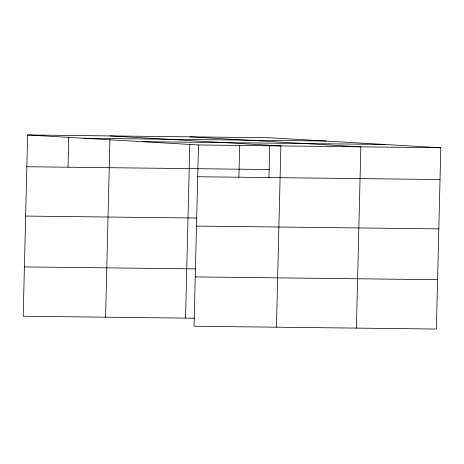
<?xml version="1.0" encoding="UTF-8"?>
<svg xmlns="http://www.w3.org/2000/svg" width="464" height="464" viewBox="0 0 464 464"><rect width="100%" height="100%" fill="white"/><g stroke="black" fill="none" stroke-linecap="round" stroke-linejoin="round"><path stroke-width="0.7" d="M27.631 134.966L198.482 144.965L194.051 326.238L436.369 329.034L440.8 147.761L269.949 137.762L27.631 134.966L23.2 316.239L194.921 318.223M68.046 167.214L68.788 136.886M105.589 317.19L109.927 139.525M185.554 318.113L189.805 144.06M238.902 177.213L239.673 145.441M268.963 178.118L269.752 145.708M276.44 327.19L280.871 145.916L110.02 135.917M356.404 328.112L360.835 146.839L189.985 136.839M84.013 138.266L326.331 141.062M142.1 141.665L384.418 144.461M198.482 144.965L440.8 147.761M26.854 166.738L269.172 169.534M197.705 176.738L440.023 179.533M25.648 216.073L196.643 218.045M196.498 226.072L438.816 228.868M24.406 266.904L195.402 268.876M195.257 276.904L437.575 279.699"/></g></svg>
